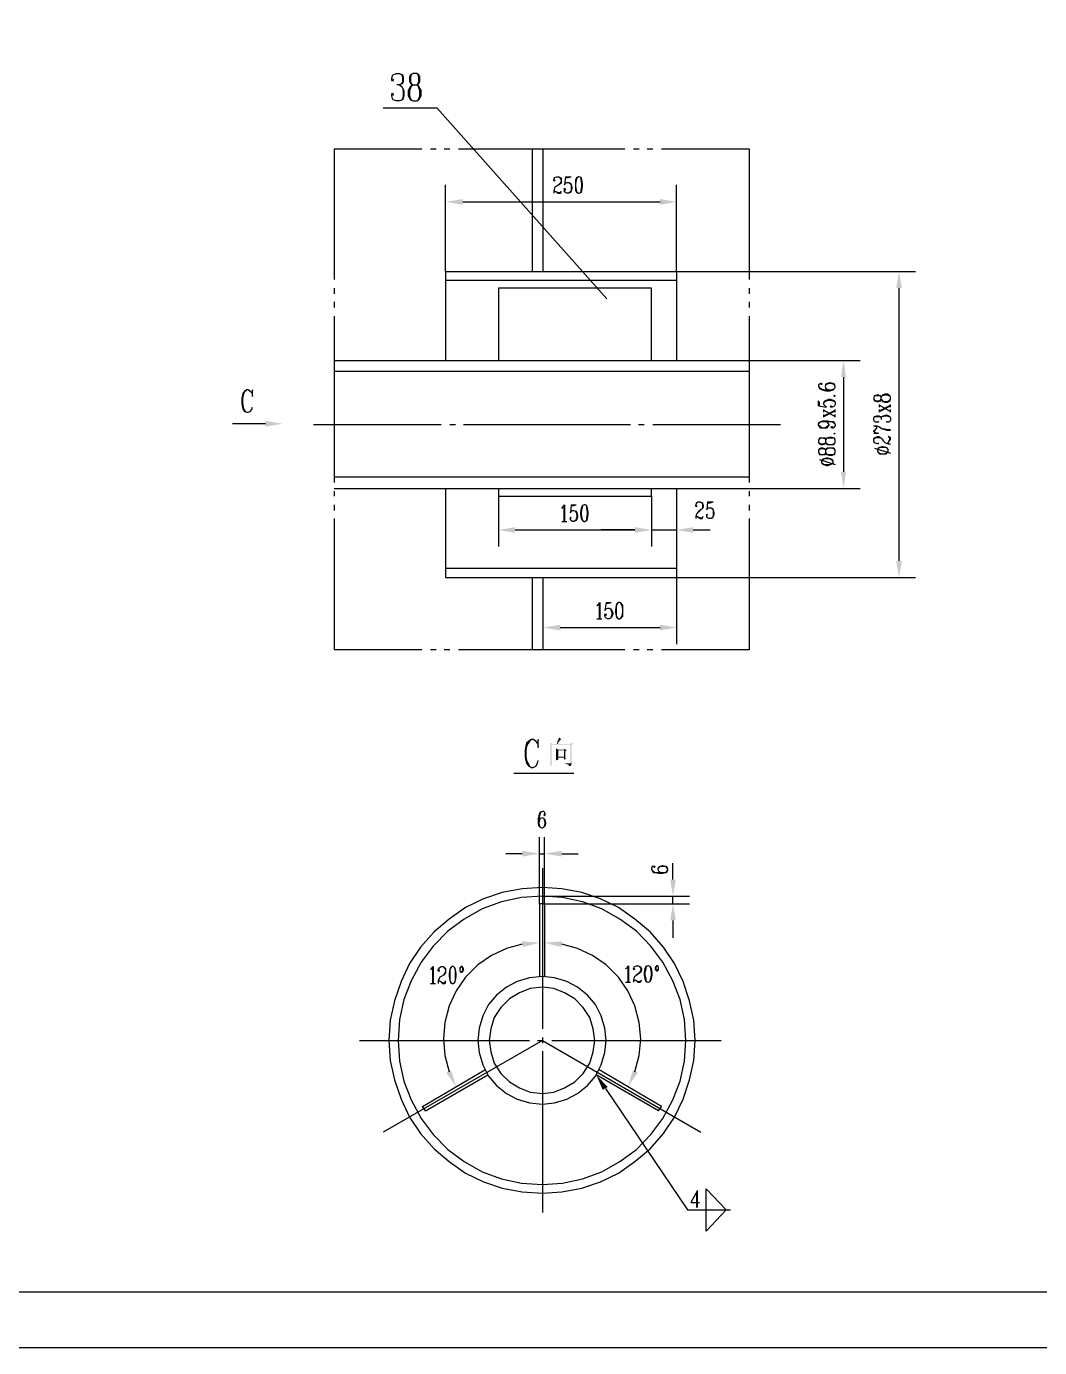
# Model space of a CAD drawing. Extents: x 51 to 246, y 3 to 417.
# Drawn here: x 122.6 to 182.3, y 3.3 to 81.2 of the extents above; entities that cross this region are included whole.
import ezdxf

# ---------------------------------------------------------------- set-up
doc = ezdxf.new("R2010")
doc.units = 0
doc.header["$MEASUREMENT"] = 0
doc.layers.add('_____1', color=160, linetype='Continuous')

msp = doc.modelspace()

# ---------------------------------------------------------------- hatches: boundary and pattern name
at = {"layer": '_____1'}
for points in [[(148.294, 70.993), (148.294, 70.654), (147.278, 70.823)], [(159.935, 70.993), (159.935, 70.654), (160.909, 70.823)], [(173.863, 65.743), (174.202, 65.743), (174.032, 66.717)], [(170.603, 60.494), (170.9, 60.494), (170.773, 61.468)], [(136.652, 57.912), (136.652, 57.573), (137.668, 57.742)], [(170.603, 54.906), (170.9, 54.906), (170.773, 53.932)], [(151.384, 51.646), (151.384, 51.308), (150.41, 51.477)], [(158.454, 51.646), (158.454, 51.308), (159.427, 51.477)], [(158.454, 51.646), (158.454, 51.308), (159.427, 51.477)], [(161.883, 51.646), (161.883, 51.308), (160.909, 51.477)], [(173.863, 49.657), (174.202, 49.657), (174.032, 48.683)], [(154.051, 45.889), (154.051, 45.55), (153.035, 45.72)], [(159.935, 45.889), (159.935, 45.55), (160.909, 45.72)], [(153.966, 39.243), (153.966, 39.2), (153.924, 39.158), (153.924, 39.073), (153.882, 39.031), (153.882, 38.946), (153.839, 38.862), (153.882, 38.862), (153.924, 38.904), (153.924, 38.946), (154.009, 39.031), (154.009, 39.073), (154.051, 39.073), (154.051, 39.116), (154.093, 39.116), (154.093, 39.158)], [(153.458, 38.946), (153.458, 38.862), (154.644, 38.819), (154.644, 37.761), (154.601, 37.719), (154.559, 37.719), (154.728, 37.719), (154.728, 38.819), (154.813, 38.862), (153.585, 38.862)], [(153.458, 38.862), (153.458, 37.549), (153.543, 37.592), (153.543, 38.819), (154.644, 38.819)], [(154.686, 38.946), (154.644, 38.862), (153.585, 38.862), (154.813, 38.862)], [(153.797, 38.608), (153.797, 38.481), (154.263, 38.481), (154.263, 38.1), (153.797, 38.1), (153.797, 37.888), (153.924, 37.93), (153.924, 38.057), (154.347, 38.057), (154.347, 38.438), (154.432, 38.481), (153.924, 38.523)], [(153.797, 38.481), (153.797, 38.1), (153.924, 38.1), (153.924, 38.481), (154.263, 38.481)], [(154.305, 38.565), (154.263, 38.523), (153.924, 38.523), (154.432, 38.481)], [(154.347, 38.057), (154.263, 38.057), (154.263, 37.93), (154.39, 37.973), (154.347, 38.015)], [(151.807, 32.554), (151.807, 32.215), (152.823, 32.385)], [(154.136, 32.554), (154.136, 32.215), (153.12, 32.385)], [(160.528, 30.86), (160.867, 30.86), (160.697, 29.887)], [(160.528, 28.448), (160.867, 28.448), (160.697, 29.421)], [(151.807, 27.22), (151.85, 26.881), (152.823, 27.135)], [(154.136, 27.22), (154.093, 26.881), (153.12, 27.135)], [(147.616, 19.6), (147.32, 19.473), (147.913, 18.626)], [(158.327, 19.6), (158.623, 19.473), (158.03, 18.626)], [(156.549, 18.457), (156.845, 18.626), (156.168, 19.346)]]:
    msp.add_hatch(color=7, dxfattribs=at).paths.add_polyline_path(points, is_closed=False)
msp.add_hatch(color=7, dxfattribs=at).paths.add_polyline_path([(154.347, 37.719), (154.347, 37.676), (154.474, 37.676), (154.474, 37.634), (154.517, 37.634), (154.559, 37.592), (154.559, 37.549), (154.644, 37.549), (154.686, 37.592), (154.686, 37.634), (154.728, 37.634), (154.728, 37.719)])

# ---------------------------------------------------------------- linework, layer by layer
at = {"layer": '_____1', "color": 7}
for p, q in [((140.716, 73.956), (145.881, 73.956)), ((140.716, 73.956), (140.716, 66.251)), ((146.389, 73.956), (146.727, 73.956)), ((147.193, 73.956), (147.532, 73.956)), ((148.04, 73.956), (157.861, 73.956)), ((152.4, 66.717), (152.4, 73.956)), ((153.035, 66.717), (153.035, 73.956)), ((158.369, 73.956), (158.708, 73.956)), ((159.173, 73.956), (159.512, 73.956)), ((160.02, 73.956), (165.185, 73.956)), ((165.185, 73.956), (165.185, 66.251)), ((147.278, 66.717), (147.278, 71.839)), ((154.347, 72.305), (154.686, 72.305)), ((160.909, 66.717), (160.909, 71.839)), ((148.294, 70.823), (159.935, 70.823)), ((147.278, 66.717), (147.278, 61.468)), ((147.278, 66.717), (160.909, 66.717)), ((160.909, 66.717), (175.006, 66.717)), ((160.909, 66.717), (160.909, 61.468)), ((140.716, 65.743), (140.716, 65.405)), ((147.278, 66.209), (160.909, 66.209)), ((150.41, 65.743), (150.41, 61.468)), ((159.427, 65.743), (150.41, 65.743)), ((159.427, 61.468), (159.427, 65.743)), ((165.185, 65.743), (165.185, 65.405)), ((174.032, 49.657), (174.032, 65.743)), ((140.716, 64.939), (140.716, 64.6)), ((165.185, 64.939), (165.185, 64.6)), ((140.716, 64.092), (140.716, 54.271)), ((165.185, 64.092), (165.185, 54.271)), ((140.716, 61.468), (165.185, 61.468)), ((140.716, 60.833), (165.185, 60.833)), ((165.185, 61.468), (171.746, 61.468)), ((170.773, 54.906), (170.773, 60.494)), ((169.291, 58.801), (169.291, 59.097)), ((169.587, 58.42), (169.587, 58.589)), ((169.587, 58.208), (170.265, 58.547)), ((169.587, 58.547), (170.265, 58.166)), ((169.587, 58.166), (170.265, 58.504)), ((170.265, 58.42), (170.265, 58.589)), ((172.889, 58.716), (172.889, 58.885)), ((172.889, 58.504), (173.524, 58.843)), ((172.889, 58.843), (173.524, 58.462)), ((172.889, 58.462), (173.524, 58.801)), ((172.889, 58.42), (172.889, 58.589)), ((173.524, 58.716), (173.524, 58.885)), ((173.524, 58.42), (173.524, 58.589)), ((136.652, 57.742), (134.705, 57.742)), ((139.488, 57.7), (147.024, 57.7)), ((147.532, 57.7), (147.87, 57.7)), ((148.336, 57.7), (158.2, 57.7)), ((158.665, 57.7), (159.004, 57.7)), ((159.512, 57.7), (167.047, 57.7)), ((169.587, 58.123), (169.587, 58.293)), ((170.265, 58.123), (170.265, 58.293)), ((172.551, 57.192), (172.847, 57.192)), ((172.593, 56.303), (173.524, 56.007)), ((169.333, 55.626), (170.265, 55.329)), ((140.716, 54.61), (165.185, 54.61)), ((140.716, 53.932), (165.185, 53.932)), ((140.716, 53.763), (140.716, 53.467)), ((147.278, 53.932), (147.278, 48.683)), ((150.41, 53.932), (150.41, 53.467)), ((159.427, 53.467), (159.427, 53.932)), ((160.909, 53.932), (160.909, 48.683)), ((160.909, 53.932), (160.909, 50.503)), ((165.185, 53.932), (171.746, 53.932)), ((165.185, 53.763), (165.185, 53.467)), ((150.41, 53.467), (150.41, 50.503)), ((150.41, 53.467), (159.427, 53.467)), ((159.427, 53.467), (159.427, 50.503)), ((159.427, 53.467), (159.427, 50.503)), ((162.729, 53.128), (163.068, 53.128)), ((140.716, 52.959), (140.716, 52.62)), ((154.263, 52.916), (154.263, 51.985)), ((154.686, 52.959), (154.982, 52.959)), ((165.185, 52.959), (165.185, 52.62)), ((140.716, 52.154), (140.716, 44.407)), ((151.384, 51.477), (158.454, 51.477)), ((154.136, 51.985), (154.432, 51.985)), ((158.454, 51.477), (156.464, 51.477)), ((159.427, 51.477), (160.909, 51.477)), ((161.883, 51.477), (162.899, 51.477)), ((165.185, 52.154), (165.185, 44.407)), ((147.278, 49.233), (160.909, 49.233)), ((147.278, 48.683), (160.909, 48.683)), ((152.4, 44.407), (152.4, 48.683)), ((153.035, 44.407), (153.035, 48.683)), ((160.909, 48.683), (175.006, 48.683)), ((160.909, 48.683), (160.909, 44.746)), ((156.337, 47.159), (156.337, 46.228)), ((156.76, 47.201), (157.057, 47.201)), ((156.21, 46.228), (156.506, 46.228)), ((154.051, 45.72), (159.935, 45.72)), ((145.881, 44.407), (140.716, 44.407)), ((146.727, 44.407), (146.389, 44.407)), ((147.532, 44.407), (147.193, 44.407)), ((157.861, 44.407), (148.04, 44.407)), ((158.708, 44.407), (158.369, 44.407)), ((159.512, 44.407), (159.173, 44.407)), ((165.185, 44.407), (160.02, 44.407)), ((151.299, 37.126), (154.855, 37.126)), ((152.823, 29.421), (152.823, 33.358)), ((153.12, 29.421), (153.12, 33.358)), ((151.807, 32.385), (150.834, 32.385)), ((152.823, 32.385), (153.12, 32.385)), ((154.136, 32.385), (155.109, 32.385)), ((152.993, 31.538), (152.993, 22.055)), ((160.697, 30.86), (160.697, 31.834)), ((152.993, 29.887), (161.671, 29.887)), ((160.697, 29.421), (160.697, 29.887)), ((152.993, 29.421), (161.671, 29.421)), ((153.12, 29.421), (153.12, 25.146)), ((160.697, 28.448), (160.697, 27.432)), ((158.03, 25.738), (158.03, 24.807)), ((146.516, 25.654), (146.516, 24.722)), ((146.389, 24.722), (146.685, 24.722)), ((157.903, 24.807), (158.2, 24.807)), ((142.198, 21.378), (152.231, 21.378)), ((152.993, 21.378), (143.595, 15.959)), ((152.696, 21.378), (153.035, 21.378)), ((152.993, 21.547), (152.993, 21.209)), ((152.993, 21.378), (162.348, 15.959)), ((153.543, 21.378), (163.534, 21.378)), ((152.993, 20.743), (152.993, 11.218)), ((145.923, 17.483), (149.606, 19.642)), ((146.092, 17.229), (149.775, 19.346)), ((159.851, 17.229), (156.168, 19.346)), ((156.718, 18.542), (161.544, 11.387)), ((146.092, 17.229), (145.923, 17.483)), ((162.645, 10.117), (162.645, 12.615)), ((162.094, 12.403), (162.094, 11.514)), ((161.544, 11.387), (164.084, 11.387)), ((183.557, 6.519), (124.502, 6.519)), ((51.012, 3.259), (245.872, 3.259))]:
    msp.add_line(p, q, dxfattribs=at)
for points in [[(242.612, 6.519), (59.182, 6.519), (59.182, 413.766)], [(144.145, 78.105), (144.187, 78.02), (144.145, 77.935), (144.103, 78.02), (144.103, 78.105), (144.145, 78.274), (144.187, 78.316), (144.357, 78.401), (144.568, 78.401), (144.738, 78.316), (144.78, 78.189), (144.78, 77.935), (144.738, 77.808), (144.568, 77.724), (144.399, 77.724)], [(144.568, 78.401), (144.695, 78.316), (144.738, 78.189), (144.738, 77.935), (144.695, 77.808), (144.568, 77.724), (144.695, 77.639), (144.78, 77.47), (144.822, 77.343), (144.822, 77.088), (144.78, 76.919), (144.738, 76.835), (144.568, 76.792), (144.357, 76.792), (144.187, 76.835), (144.145, 76.919), (144.103, 77.088), (144.103, 77.173), (144.145, 77.258), (144.187, 77.173), (144.145, 77.088)], [(145.373, 78.401), (145.203, 78.316), (145.161, 78.189), (145.161, 77.935), (145.203, 77.808), (145.373, 77.724), (145.584, 77.724), (145.711, 77.808), (145.754, 77.935), (145.754, 78.189), (145.711, 78.316), (145.584, 78.401), (145.373, 78.401), (145.246, 78.316), (145.203, 78.189), (145.203, 77.935), (145.246, 77.808), (145.373, 77.724)], [(145.584, 77.724), (145.669, 77.808), (145.711, 77.935), (145.711, 78.189), (145.669, 78.316), (145.584, 78.401)], [(144.738, 77.554), (144.78, 77.343), (144.78, 77.088), (144.738, 76.919), (144.695, 76.835)], [(145.373, 77.724), (145.203, 77.639), (145.076, 77.385), (145.076, 77.088), (145.203, 76.835), (145.373, 76.792), (145.584, 76.792), (145.711, 76.835), (145.838, 77.088), (145.838, 77.385), (145.711, 77.639), (145.584, 77.724)], [(145.373, 77.724), (145.246, 77.639), (145.203, 77.554), (145.161, 77.385), (145.161, 77.088), (145.203, 76.919), (145.246, 76.835), (145.373, 76.792)], [(145.584, 76.792), (145.669, 76.835), (145.711, 76.919), (145.754, 77.088), (145.754, 77.385), (145.711, 77.554), (145.669, 77.639)], [(143.595, 76.369), (146.77, 76.369), (156.803, 65.108)], [(153.712, 72.135), (153.712, 72.051), (153.67, 72.093), (153.67, 72.135), (153.712, 72.22), (153.712, 72.263), (153.839, 72.305), (153.966, 72.305), (154.051, 72.263), (154.093, 72.22), (154.093, 71.924), (153.839, 71.755), (153.755, 71.712), (153.712, 71.628), (153.67, 71.458), (153.67, 71.331)], [(153.966, 72.305), (154.051, 72.22), (154.093, 72.135), (154.093, 72.051), (154.051, 71.924), (153.966, 71.839), (153.839, 71.755)], [(154.347, 72.305), (154.305, 71.839), (154.347, 71.924), (154.432, 71.966), (154.559, 71.966), (154.644, 71.924), (154.686, 71.839), (154.728, 71.712), (154.728, 71.628), (154.686, 71.458), (154.644, 71.374), (154.559, 71.331), (154.432, 71.331), (154.347, 71.374), (154.305, 71.416), (154.305, 71.628), (154.347, 71.585), (154.305, 71.501)], [(154.347, 72.263), (154.517, 72.263), (154.686, 72.305)], [(154.559, 71.966), (154.686, 71.839), (154.686, 71.458), (154.559, 71.331)], [(155.109, 72.305), (155.025, 72.263), (154.94, 72.135), (154.94, 71.501), (155.025, 71.374), (155.109, 71.331), (155.152, 71.331), (155.279, 71.374), (155.321, 71.501), (155.363, 71.755), (155.363, 71.882), (155.321, 72.135), (155.279, 72.263), (155.152, 72.305), (155.109, 72.305), (155.025, 72.22), (154.982, 72.135), (154.94, 71.882), (154.94, 71.755), (154.982, 71.501), (155.025, 71.416), (155.109, 71.331)], [(155.152, 71.331), (155.236, 71.374), (155.279, 71.416), (155.279, 71.501), (155.321, 71.755), (155.321, 71.882), (155.279, 72.135), (155.279, 72.22), (155.236, 72.263)], [(153.67, 71.416), (153.712, 71.458), (153.755, 71.458), (153.924, 71.374), (154.009, 71.374), (154.093, 71.416), (154.093, 71.458)], [(153.755, 71.458), (153.924, 71.331), (154.051, 71.331), (154.093, 71.374), (154.093, 71.458)], [(169.418, 60.071), (169.503, 60.071), (169.46, 60.113), (169.418, 60.113), (169.333, 60.071), (169.291, 60.028), (169.291, 59.944), (169.333, 59.817), (169.418, 59.774), (169.503, 59.732), (169.714, 59.69), (169.968, 59.69), (170.138, 59.732), (170.222, 59.817), (170.265, 59.901), (170.265, 59.944), (170.222, 60.071), (170.138, 60.113), (169.968, 60.155), (169.926, 60.155), (169.799, 60.113), (169.714, 60.071), (169.672, 59.944), (169.714, 59.817), (169.799, 59.774), (169.926, 59.732)], [(170.265, 59.944), (170.222, 60.028), (170.138, 60.071), (169.968, 60.113), (169.926, 60.113), (169.799, 60.071), (169.714, 60.028)], [(135.848, 59.563), (135.89, 59.351), (135.89, 59.732), (135.848, 59.563), (135.763, 59.647), (135.636, 59.732), (135.551, 59.732), (135.424, 59.647), (135.34, 59.563), (135.297, 59.435), (135.255, 59.224), (135.255, 58.928), (135.297, 58.716), (135.34, 58.589), (135.424, 58.462), (135.551, 58.42), (135.636, 58.42), (135.763, 58.462), (135.848, 58.589), (135.89, 58.716)], [(135.551, 59.732), (135.382, 59.563), (135.34, 59.435), (135.297, 59.224), (135.297, 58.928), (135.34, 58.716), (135.382, 58.589), (135.467, 58.462), (135.551, 58.42)], [(169.291, 59.944), (169.333, 59.859), (169.418, 59.817), (169.503, 59.774), (169.714, 59.732), (169.968, 59.732), (170.138, 59.774), (170.222, 59.817), (170.265, 59.901)], [(172.551, 59.182), (172.593, 59.097), (172.72, 59.055), (172.847, 59.055), (172.932, 59.097), (172.974, 59.182), (172.974, 59.309), (172.932, 59.393), (172.847, 59.435), (172.72, 59.435), (172.593, 59.393), (172.551, 59.309), (172.551, 59.182), (172.593, 59.139), (172.72, 59.097), (172.847, 59.097), (172.932, 59.139), (172.974, 59.182)], [(172.974, 59.309), (172.932, 59.393), (172.593, 59.393), (172.551, 59.309)], [(172.974, 59.182), (173.016, 59.097), (173.059, 59.055), (173.186, 59.012), (173.355, 59.012), (173.44, 59.055), (173.482, 59.097), (173.524, 59.182), (173.524, 59.309), (173.482, 59.393), (173.44, 59.435), (173.355, 59.478), (173.186, 59.478), (173.059, 59.435), (173.016, 59.393), (172.974, 59.309)], [(173.524, 59.309), (173.482, 59.393), (173.44, 59.393), (173.355, 59.435), (173.186, 59.435), (173.059, 59.393), (173.016, 59.393)], [(169.291, 58.801), (169.757, 58.716), (169.587, 58.885), (169.587, 58.97), (169.672, 59.097), (169.757, 59.139), (169.884, 59.182), (169.968, 59.182), (170.138, 59.139), (170.222, 59.097), (170.265, 58.97), (170.265, 58.885), (170.222, 58.801), (170.18, 58.758), (170.095, 58.716), (170.011, 58.716), (169.968, 58.758), (170.011, 58.801), (170.095, 58.758)], [(169.333, 58.801), (169.333, 58.97), (169.291, 59.097)], [(169.587, 58.97), (169.672, 59.055), (169.757, 59.097), (169.884, 59.139), (169.968, 59.139), (170.138, 59.097), (170.222, 59.055), (170.265, 58.97)], [(172.974, 59.182), (173.059, 59.097), (173.186, 59.055), (173.355, 59.055), (173.44, 59.097), (173.524, 59.182)], [(169.587, 57.869), (169.757, 57.869), (169.841, 57.785), (169.884, 57.7), (169.884, 57.658), (169.841, 57.573), (169.757, 57.488), (169.418, 57.488), (169.333, 57.573), (169.291, 57.658), (169.291, 57.742), (169.333, 57.827), (169.418, 57.869), (169.545, 57.912), (169.841, 57.912), (170.011, 57.869), (170.138, 57.869), (170.222, 57.785), (170.265, 57.7), (170.265, 57.615), (170.222, 57.531), (170.138, 57.488), (170.095, 57.488), (170.011, 57.531), (170.095, 57.573), (170.138, 57.531)], [(169.291, 57.742), (169.418, 57.869), (170.011, 57.869), (170.138, 57.827), (170.222, 57.742)], [(169.884, 57.658), (169.757, 57.531), (169.587, 57.488), (169.545, 57.488), (169.418, 57.531), (169.291, 57.658)], [(172.551, 58.081), (172.593, 58.166), (172.932, 58.166), (172.974, 58.081), (173.016, 58.166), (173.101, 58.208), (173.228, 58.25), (173.355, 58.25), (173.44, 58.208), (173.482, 58.166), (173.524, 58.081), (173.524, 57.954), (173.482, 57.869), (173.44, 57.827), (173.27, 57.827), (173.313, 57.869), (173.355, 57.827)], [(172.762, 57.827), (172.805, 57.869), (172.847, 57.827), (172.635, 57.827), (172.593, 57.869), (172.551, 57.954), (172.551, 58.081), (172.593, 58.166), (172.72, 58.208), (172.847, 58.208), (172.932, 58.166), (172.974, 58.081), (172.974, 57.996)], [(173.059, 58.166), (173.228, 58.208), (173.355, 58.208), (173.44, 58.166), (173.482, 58.166)], [(169.291, 56.642), (169.333, 56.557), (169.418, 56.515), (169.545, 56.515), (169.672, 56.557), (169.714, 56.642), (169.714, 56.769), (169.672, 56.896), (169.333, 56.896), (169.291, 56.769), (169.291, 56.642), (169.333, 56.599), (169.418, 56.557), (169.545, 56.557), (169.672, 56.599), (169.714, 56.642)], [(169.714, 56.769), (169.672, 56.853), (169.545, 56.896), (169.418, 56.896), (169.333, 56.853), (169.291, 56.769)], [(169.714, 56.642), (169.757, 56.557), (169.799, 56.515), (170.18, 56.515), (170.222, 56.557), (170.265, 56.642), (170.265, 56.769), (170.222, 56.896), (170.18, 56.896), (170.095, 56.938), (169.884, 56.938), (169.799, 56.896), (169.757, 56.896), (169.714, 56.769)], [(170.265, 56.769), (170.222, 56.853), (170.18, 56.896), (169.799, 56.896), (169.757, 56.853)], [(172.762, 57.192), (172.635, 57.192), (172.551, 57.277), (172.551, 57.319), (172.72, 57.488), (172.72, 57.573), (172.635, 57.573), (172.551, 57.615)], [(172.551, 57.615), (172.72, 57.615), (172.847, 57.573), (173.059, 57.446), (173.186, 57.446), (173.313, 57.404), (173.524, 57.404)], [(172.762, 56.599), (172.847, 56.599), (172.805, 56.557), (172.762, 56.557), (172.635, 56.599), (172.593, 56.599), (172.551, 56.726), (172.551, 56.853), (172.593, 56.938), (172.635, 56.938), (172.762, 56.98), (172.847, 56.98), (172.932, 56.938), (173.016, 56.853), (173.101, 56.726), (173.186, 56.642), (173.27, 56.599), (173.397, 56.557), (173.524, 56.557)], [(172.551, 56.853), (172.635, 56.938), (172.932, 56.938), (173.016, 56.853), (173.101, 56.726)], [(172.635, 57.192), (172.593, 57.277), (172.593, 57.319), (172.72, 57.488)], [(172.847, 57.573), (173.059, 57.446), (173.186, 57.404), (173.313, 57.361), (173.524, 57.361)], [(173.44, 56.557), (173.397, 56.599), (173.397, 56.642), (173.482, 56.811), (173.482, 56.896), (173.397, 56.98)], [(173.397, 56.642), (173.524, 56.811), (173.524, 56.938), (173.482, 56.938), (173.397, 56.98)], [(169.291, 56.049), (169.333, 55.922), (169.672, 55.922), (169.714, 56.049), (169.714, 56.176), (169.672, 56.26), (169.545, 56.303), (169.418, 56.303), (169.333, 56.26), (169.291, 56.176), (169.291, 56.049), (169.333, 55.964), (169.418, 55.922), (169.545, 55.922), (169.672, 55.964), (169.714, 56.049)], [(169.714, 56.176), (169.672, 56.218), (169.545, 56.26), (169.418, 56.26), (169.333, 56.218), (169.291, 56.176)], [(169.714, 56.642), (169.757, 56.599), (169.799, 56.557), (169.884, 56.515), (170.095, 56.515), (170.18, 56.557), (170.265, 56.642)], [(169.714, 56.049), (169.757, 55.922), (169.799, 55.922), (169.884, 55.88), (170.095, 55.88), (170.18, 55.922), (170.222, 55.922), (170.265, 56.049), (170.265, 56.176), (170.222, 56.26), (170.18, 56.303), (169.799, 56.303), (169.757, 56.26), (169.714, 56.176)], [(170.265, 56.176), (170.18, 56.26), (170.095, 56.303), (169.884, 56.303), (169.799, 56.26), (169.757, 56.218)], [(172.762, 56.134), (172.805, 56.049), (172.889, 55.964), (173.27, 55.964), (173.355, 56.049), (173.397, 56.134), (173.397, 56.218), (173.355, 56.303), (173.27, 56.345), (173.101, 56.388), (173.016, 56.388), (172.889, 56.345), (172.805, 56.303), (172.762, 56.218), (172.762, 56.134), (172.889, 56.007), (173.016, 55.964), (173.101, 55.964), (173.27, 56.007), (173.397, 56.134)], [(173.397, 56.218), (173.27, 56.345), (172.889, 56.345), (172.762, 56.218)], [(169.46, 55.456), (169.503, 55.372), (169.587, 55.329), (169.757, 55.287), (169.841, 55.287), (170.095, 55.372), (170.138, 55.456), (170.138, 55.541), (170.095, 55.626), (169.841, 55.71), (169.757, 55.71), (169.587, 55.668), (169.503, 55.626), (169.46, 55.541), (169.46, 55.456), (169.587, 55.329), (169.968, 55.329), (170.095, 55.414), (170.138, 55.456)], [(170.138, 55.541), (170.095, 55.583), (169.968, 55.668), (169.587, 55.668), (169.46, 55.541)], [(169.714, 56.049), (169.757, 55.964), (169.799, 55.922), (170.18, 55.922), (170.222, 55.964), (170.265, 56.049)], [(162.094, 52.916), (162.094, 52.832), (162.052, 52.874), (162.052, 52.916), (162.094, 53.043), (162.094, 53.085), (162.179, 53.128), (162.306, 53.128), (162.433, 53.085), (162.433, 53.043), (162.475, 52.916), (162.475, 52.832), (162.433, 52.747), (162.348, 52.662), (162.179, 52.535), (162.137, 52.493), (162.094, 52.408), (162.052, 52.281), (162.052, 52.154)], [(162.306, 53.128), (162.391, 53.085), (162.433, 53.043), (162.433, 52.747), (162.306, 52.662), (162.179, 52.535)], [(162.729, 53.128), (162.687, 52.662), (162.729, 52.747), (162.814, 52.789), (162.941, 52.789), (163.026, 52.747), (163.068, 52.662), (163.11, 52.493), (163.11, 52.408), (163.068, 52.281), (163.026, 52.197), (162.941, 52.154), (162.814, 52.154), (162.729, 52.197), (162.687, 52.239), (162.687, 52.408), (162.729, 52.366), (162.687, 52.324)], [(162.729, 53.085), (162.899, 53.085), (163.068, 53.128)], [(154.136, 52.747), (154.22, 52.832), (154.305, 52.959), (154.305, 51.985)], [(154.686, 52.959), (154.644, 52.493), (154.686, 52.578), (154.771, 52.62), (154.855, 52.62), (154.982, 52.578), (155.025, 52.493), (155.067, 52.324), (155.067, 52.239), (155.025, 52.112), (154.982, 52.027), (154.855, 51.985), (154.771, 51.985), (154.686, 52.027), (154.644, 52.07), (154.644, 52.239), (154.686, 52.197), (154.644, 52.154)], [(154.686, 52.916), (154.855, 52.916), (154.982, 52.959)], [(154.855, 52.62), (154.94, 52.578), (154.982, 52.493), (155.025, 52.324), (155.025, 52.239), (154.982, 52.112), (154.94, 52.027), (154.855, 51.985)], [(155.448, 52.959), (155.363, 52.916), (155.279, 52.747), (155.236, 52.535), (155.236, 52.408), (155.279, 52.154), (155.363, 52.027), (155.448, 51.985), (155.49, 51.985), (155.617, 52.027), (155.66, 52.154), (155.702, 52.408), (155.702, 52.535), (155.66, 52.747), (155.617, 52.916), (155.49, 52.959), (155.448, 52.959), (155.363, 52.916), (155.363, 52.874), (155.321, 52.747), (155.279, 52.535), (155.279, 52.408), (155.321, 52.154), (155.363, 52.07), (155.363, 52.027), (155.448, 51.985)], [(155.49, 51.985), (155.575, 52.027), (155.617, 52.07), (155.617, 52.154), (155.66, 52.408), (155.66, 52.535), (155.617, 52.747), (155.617, 52.874), (155.575, 52.916)], [(162.052, 52.239), (162.094, 52.281), (162.137, 52.281), (162.306, 52.197), (162.391, 52.197), (162.475, 52.281)], [(162.137, 52.281), (162.306, 52.154), (162.433, 52.154), (162.433, 52.197), (162.475, 52.281)], [(162.941, 52.789), (163.068, 52.662), (163.068, 52.281), (162.941, 52.154)], [(156.21, 47.032), (156.295, 47.074), (156.379, 47.201), (156.379, 46.228)], [(156.76, 47.201), (156.676, 46.735), (156.76, 46.82), (156.845, 46.863), (156.93, 46.863), (157.014, 46.82), (157.099, 46.735), (157.141, 46.609), (157.141, 46.524), (157.099, 46.355), (157.014, 46.27), (156.93, 46.228), (156.845, 46.228), (156.76, 46.27), (156.718, 46.312), (156.676, 46.397), (156.676, 46.482), (156.718, 46.524), (156.76, 46.482), (156.718, 46.397)], [(156.76, 47.159), (156.887, 47.159), (157.057, 47.201)], [(156.93, 46.863), (157.014, 46.82), (157.057, 46.735), (157.099, 46.609), (157.099, 46.524), (157.057, 46.355), (157.014, 46.27), (156.93, 46.228)], [(157.48, 47.201), (157.395, 47.159), (157.353, 47.032), (157.311, 46.778), (157.311, 46.651), (157.353, 46.397), (157.395, 46.27), (157.48, 46.228), (157.565, 46.228), (157.649, 46.27), (157.734, 46.397), (157.734, 47.032), (157.649, 47.159), (157.565, 47.201), (157.48, 47.201), (157.395, 47.117), (157.353, 47.032), (157.353, 46.397), (157.395, 46.312), (157.48, 46.228)], [(157.565, 46.228), (157.649, 46.312), (157.692, 46.397), (157.734, 46.651), (157.734, 46.778), (157.692, 47.032), (157.649, 47.117), (157.607, 47.159)], [(152.696, 38.904), (152.739, 38.65), (152.739, 39.116), (152.696, 38.904), (152.612, 39.031), (152.442, 39.116), (152.358, 39.116), (152.188, 39.031), (152.061, 38.904), (152.019, 38.735), (151.977, 38.481), (151.977, 38.1), (152.019, 37.888), (152.061, 37.719), (152.188, 37.549), (152.358, 37.465), (152.442, 37.465), (152.612, 37.549), (152.696, 37.719), (152.739, 37.888)], [(152.358, 39.116), (152.231, 39.031), (152.146, 38.904), (152.061, 38.735), (152.019, 38.481), (152.019, 38.1), (152.061, 37.888), (152.231, 37.549), (152.358, 37.465)], [(153.12, 34.755), (153.077, 34.671), (153.12, 34.628), (153.162, 34.671), (153.162, 34.755), (153.12, 34.84), (153.077, 34.882), (152.993, 34.882), (152.866, 34.84), (152.823, 34.755), (152.781, 34.628), (152.739, 34.459), (152.739, 34.163), (152.781, 34.035), (152.866, 33.951), (152.95, 33.909), (152.993, 33.909), (153.077, 33.951), (153.162, 34.035), (153.204, 34.163), (153.204, 34.205), (153.162, 34.374), (153.077, 34.459), (152.993, 34.501), (152.866, 34.459), (152.823, 34.374), (152.781, 34.205)], [(152.993, 34.882), (152.908, 34.84), (152.866, 34.755), (152.823, 34.628), (152.781, 34.459), (152.781, 34.163), (152.823, 34.035), (152.866, 33.951), (152.95, 33.909)], [(152.993, 33.909), (153.077, 33.951), (153.12, 34.035), (153.162, 34.163), (153.162, 34.205), (153.12, 34.374), (153.077, 34.459)], [(159.554, 31.623), (159.597, 31.58), (159.639, 31.623), (159.47, 31.623), (159.427, 31.538), (159.427, 31.453), (159.47, 31.369), (159.554, 31.284), (159.639, 31.284), (159.851, 31.242), (160.105, 31.242), (160.274, 31.284), (160.359, 31.326), (160.401, 31.411), (160.401, 31.496), (160.359, 31.58), (160.274, 31.623), (160.105, 31.665), (160.062, 31.665), (159.935, 31.623), (159.851, 31.58), (159.808, 31.496), (159.808, 31.453), (159.851, 31.369), (159.935, 31.284), (160.062, 31.284)], [(159.427, 31.453), (159.554, 31.326), (159.639, 31.284), (160.274, 31.284), (160.401, 31.411)], [(160.401, 31.496), (160.274, 31.623), (159.935, 31.623), (159.851, 31.538)], [(153.12, 29.421), (152.823, 29.421), (152.823, 25.146)], [(151.807, 27.051), (150.876, 26.797), (149.987, 26.373), (149.183, 25.823), (148.463, 25.103), (147.913, 24.299), (147.489, 23.41), (147.235, 22.436), (147.151, 21.463), (147.235, 20.489), (147.489, 19.515)], [(158.454, 19.515), (158.708, 20.489), (158.792, 21.463), (158.708, 22.436), (158.454, 23.41), (158.03, 24.299), (157.48, 25.103), (156.76, 25.823), (155.956, 26.373), (155.067, 26.797), (154.136, 27.051)], [(146.389, 25.527), (146.431, 25.569), (146.558, 25.738), (146.558, 24.722)], [(146.897, 25.527), (146.897, 25.442), (146.854, 25.484), (146.854, 25.527), (146.897, 25.611), (146.897, 25.654), (147.024, 25.738), (147.151, 25.738), (147.278, 25.611), (147.278, 25.357), (147.151, 25.23), (147.024, 25.146), (146.939, 25.103), (146.897, 25.019), (146.854, 24.892), (146.854, 24.722)], [(147.151, 25.738), (147.193, 25.654), (147.235, 25.611), (147.278, 25.527), (147.278, 25.442), (147.235, 25.357), (147.151, 25.23), (147.024, 25.146)], [(147.659, 25.738), (147.574, 25.654), (147.532, 25.527), (147.489, 25.315), (147.489, 25.146), (147.532, 24.934), (147.574, 24.765), (147.659, 24.722), (147.743, 24.722), (147.828, 24.765), (147.87, 24.934), (147.913, 25.146), (147.913, 25.315), (147.87, 25.527), (147.828, 25.654), (147.743, 25.738), (147.659, 25.738), (147.616, 25.654), (147.574, 25.611), (147.532, 25.527), (147.532, 24.934), (147.616, 24.765), (147.659, 24.722)], [(148.251, 25.738), (148.209, 25.738), (148.124, 25.654), (148.124, 25.484), (148.167, 25.4)], [(148.209, 25.738), (148.124, 25.569), (148.124, 25.484), (148.167, 25.4), (148.251, 25.4), (148.294, 25.442), (148.336, 25.527), (148.336, 25.611), (148.251, 25.738)], [(148.251, 25.4), (148.251, 25.442), (148.294, 25.527), (148.294, 25.611), (148.251, 25.738)], [(157.903, 25.611), (157.988, 25.654), (158.073, 25.781), (158.073, 24.807)], [(158.411, 25.611), (158.454, 25.569), (158.411, 25.527), (158.369, 25.569), (158.369, 25.611), (158.411, 25.696), (158.454, 25.738), (158.538, 25.781), (158.665, 25.781), (158.75, 25.738), (158.792, 25.696), (158.835, 25.611), (158.835, 25.527), (158.792, 25.4), (158.708, 25.315), (158.538, 25.23), (158.411, 25.103), (158.369, 24.934), (158.369, 24.807)], [(158.665, 25.781), (158.75, 25.738), (158.75, 25.696), (158.792, 25.611), (158.792, 25.527), (158.75, 25.4), (158.665, 25.315), (158.538, 25.23)], [(159.216, 25.781), (159.089, 25.738), (159.046, 25.611), (159.004, 25.357), (159.004, 25.23), (159.046, 25.019), (159.089, 24.849), (159.216, 24.807), (159.258, 24.807), (159.343, 24.849), (159.427, 25.019), (159.47, 25.23), (159.47, 25.357), (159.427, 25.611), (159.343, 25.738), (159.258, 25.781), (159.216, 25.781), (159.131, 25.738), (159.089, 25.696), (159.089, 25.611), (159.046, 25.357), (159.046, 25.23), (159.089, 25.019), (159.089, 24.892), (159.131, 24.849), (159.216, 24.807)], [(159.258, 24.807), (159.343, 24.849), (159.343, 24.892), (159.385, 25.019), (159.427, 25.23), (159.427, 25.357), (159.385, 25.611), (159.343, 25.696), (159.343, 25.738)], [(159.808, 25.781), (159.724, 25.781), (159.681, 25.738), (159.639, 25.654), (159.639, 25.569), (159.724, 25.484)], [(159.724, 25.781), (159.724, 25.738), (159.681, 25.654), (159.681, 25.569), (159.724, 25.484), (159.766, 25.484), (159.851, 25.527), (159.851, 25.696), (159.808, 25.781)], [(159.766, 25.484), (159.808, 25.527), (159.851, 25.611), (159.851, 25.696), (159.808, 25.781)], [(147.743, 24.722), (147.786, 24.765), (147.87, 24.934), (147.87, 25.527), (147.828, 25.611), (147.786, 25.654)], [(158.369, 24.892), (158.411, 24.934), (158.496, 24.934), (158.623, 24.849), (158.75, 24.849), (158.835, 24.934)], [(158.496, 24.934), (158.623, 24.807), (158.75, 24.807), (158.792, 24.849), (158.835, 24.934)], [(146.854, 24.849), (146.897, 24.892), (146.939, 24.892), (147.108, 24.765), (147.193, 24.765), (147.278, 24.849), (147.278, 24.892)], [(146.939, 24.892), (147.108, 24.722), (147.235, 24.722), (147.278, 24.765), (147.278, 24.892)], [(159.851, 17.229), (160.02, 17.483), (156.337, 19.642)], [(162.137, 11.514), (162.137, 12.53), (161.756, 11.81), (162.264, 11.81)], [(162.645, 10.117), (163.83, 11.387), (162.645, 12.615)]]:
    msp.add_lwpolyline(points, dxfattribs=at)
for points in [[(170.222, 59.435), (170.265, 59.393), (170.222, 59.351), (170.18, 59.393)], [(170.222, 57.192), (170.265, 57.15), (170.18, 57.15)], [(162.01, 21.378), (161.925, 22.563), (161.671, 23.706), (161.29, 24.849), (160.782, 25.908), (160.147, 26.881), (159.343, 27.77), (158.454, 28.532), (157.48, 29.21), (156.422, 29.718), (155.321, 30.099), (154.136, 30.31), (152.993, 30.395), (151.807, 30.31), (150.622, 30.099), (149.521, 29.718), (148.463, 29.21), (147.489, 28.532), (146.6, 27.77), (145.796, 26.881), (145.161, 25.908), (144.653, 24.849), (144.272, 23.706), (144.018, 22.563), (143.933, 21.378), (144.018, 20.193), (144.272, 19.05), (144.653, 17.907), (145.161, 16.848), (145.796, 15.875), (146.6, 14.985), (147.489, 14.224), (148.463, 13.546), (149.521, 13.038), (150.622, 12.657), (151.807, 12.446), (152.993, 12.361), (154.136, 12.446), (155.321, 12.657), (156.422, 13.038), (157.48, 13.546), (158.454, 14.224), (159.343, 14.985), (160.147, 15.875), (160.782, 16.848), (161.29, 17.907), (161.671, 19.05), (161.925, 20.193)], [(161.459, 21.378), (161.375, 22.606), (161.121, 23.791), (160.697, 24.892), (160.105, 25.992), (159.385, 26.924), (158.538, 27.813), (157.565, 28.532), (156.506, 29.125), (155.363, 29.548), (154.178, 29.802), (152.993, 29.887), (151.765, 29.802), (150.58, 29.548), (149.437, 29.125), (148.378, 28.532), (147.405, 27.813), (146.558, 26.924), (145.838, 25.992), (145.246, 24.892), (144.822, 23.791), (144.568, 22.606), (144.484, 21.378), (144.568, 20.15), (144.822, 18.965), (145.246, 17.864), (145.838, 16.763), (146.558, 15.832), (147.405, 14.943), (148.378, 14.224), (149.437, 13.631), (150.58, 13.208), (151.765, 12.954), (152.993, 12.869), (154.178, 12.954), (155.363, 13.208), (156.506, 13.631), (157.565, 14.224), (158.538, 14.943), (159.385, 15.832), (160.105, 16.763), (160.697, 17.864), (161.121, 18.965), (161.375, 20.15)], [(156.76, 21.378), (156.676, 22.098), (156.464, 22.817), (156.125, 23.495), (155.66, 24.045), (155.067, 24.51), (154.432, 24.849), (153.712, 25.061), (152.993, 25.146), (152.231, 25.061), (151.511, 24.849), (150.876, 24.51), (150.283, 24.045), (149.818, 23.495), (149.479, 22.817), (149.267, 22.098), (149.183, 21.378), (149.267, 20.658), (149.479, 19.938), (149.818, 19.261), (150.283, 18.711), (150.876, 18.245), (151.511, 17.907), (152.231, 17.695), (152.993, 17.61), (153.712, 17.695), (154.432, 17.907), (155.067, 18.245), (155.66, 18.711), (156.125, 19.261), (156.464, 19.938), (156.676, 20.658)], [(156.083, 21.378), (155.998, 22.055), (155.787, 22.733), (155.406, 23.325), (154.898, 23.833), (154.305, 24.172), (153.67, 24.426), (152.993, 24.51), (152.273, 24.426), (151.638, 24.172), (151.045, 23.833), (150.537, 23.325), (150.156, 22.733), (149.945, 22.055), (149.86, 21.378), (149.945, 20.701), (150.156, 20.023), (150.537, 19.431), (151.045, 18.923), (151.638, 18.584), (152.273, 18.33), (152.993, 18.245), (153.67, 18.33), (154.305, 18.584), (154.898, 18.923), (155.406, 19.431), (155.787, 20.023), (155.998, 20.701)]]:
    msp.add_lwpolyline(points, close=True, dxfattribs=at)

doc.saveas('drawing.dxf')
